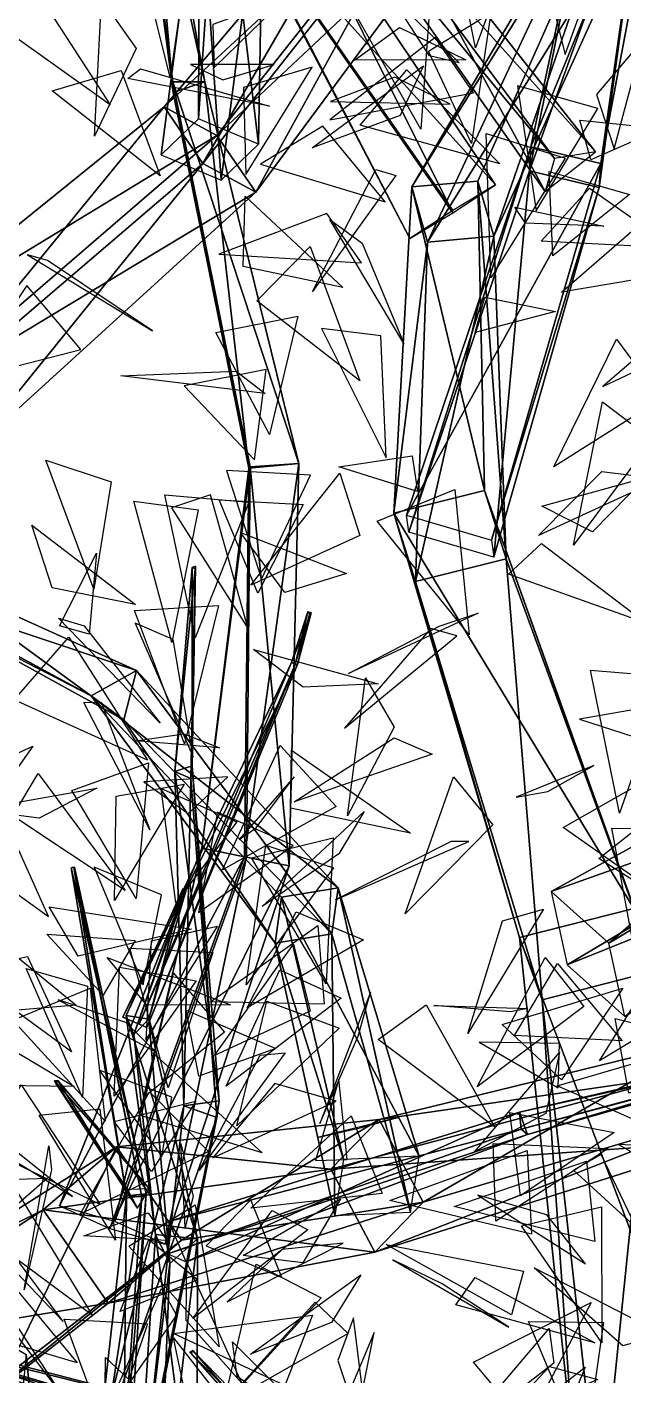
# Model space of a CAD drawing. Extents: x -154 to 171, y -158 to 169.
# Drawn here: x 6.51 to 27.77, y 47.3 to 95.38 of the extents above; entities that cross this region are included whole.
import ezdxf

# ---------------------------------------------------------------- set-up
doc = ezdxf.new("R2010")
doc.units = 0
doc.layers.add('Branches', color=15, linetype='CONTINUOUS')
doc.layers.add('Leaves', color=3, linetype='CONTINUOUS')

msp = doc.modelspace()

# ---------------------------------------------------------------- linework, layer by layer
at = {"layer": 'Branches', "color": 15}
for points in [[(10.076566, 105.644653, 140.341599), (10.063781, 105.920837, 139.815323), (11.712438, 93.416718, 133.371155)], [(10.063781, 105.920837, 139.815323), (12.845155, 93.42411, 134.044815), (11.712438, 93.416718, 133.371155)], [(10.063781, 105.920837, 139.815323), (10.591804, 105.773872, 140.061127), (12.845155, 93.42411, 134.044815)], [(10.591804, 105.773872, 140.061127), (10.076566, 105.644653, 140.341599), (11.722113, 93.045959, 134.621613)], [(10.076566, 105.644653, 140.341599), (11.712438, 93.416718, 133.371155), (11.722113, 93.045959, 134.621613)], [(10.591804, 105.773872, 140.061127), (11.722113, 93.045959, 134.621613), (12.845155, 93.42411, 134.044815)], [(13.347573, 102.928116, 135.130157), (14.767211, 91.197998, 126.93573), (12.630023, 92.105392, 125.950714)], [(12.662062, 101.255753, 136.649567), (13.347573, 102.928116, 135.130157), (12.630023, 92.105392, 125.950714)], [(13.347573, 102.928116, 135.130157), (14.940912, 101.629044, 136.291626), (14.767211, 91.197998, 126.93573)], [(27.323971, 101.621758, 268.344025), (28.194357, 102.476929, 266.86795), (20.227451, 89.675957, 251.974274)], [(28.194357, 102.476929, 266.86795), (22.592789, 89.883614, 251.3461), (20.227451, 89.675957, 251.974274)], [(28.194357, 102.476929, 266.86795), (23.15958, 87.911354, 252.695709), (22.592789, 89.883614, 251.3461)], [(28.194357, 102.476929, 266.86795), (29.15954, 101.174774, 267.925049), (23.15958, 87.911354, 252.695709)], [(26.933508, 102.637146, 225.847458), (24.424055, 90.242928, 230.87767), (24.482059, 91.10276, 233.293106)], [(26.933508, 102.637146, 225.847458), (28.569193, 101.733864, 224.326416), (24.424055, 90.242928, 230.87767)], [(29.304148, 102.870659, 226.349884), (24.482059, 91.10276, 233.293106), (26.970514, 90.511894, 233.481277)], [(29.304148, 102.870659, 226.349884), (26.933508, 102.637146, 225.847458), (24.482059, 91.10276, 233.293106)], [(28.569193, 101.733864, 224.326416), (29.304148, 102.870659, 226.349884), (26.970514, 90.511894, 233.481277)], [(21.399326, 101.78463, 123.93914), (19.492373, 102.112762, 122.193756), (11.396988, 92.529831, 127.132271)], [(19.492373, 102.112762, 122.193756), (12.7847, 90.503761, 125.097084), (11.396988, 92.529831, 127.132271)], [(19.492373, 102.112762, 122.193756), (20.805325, 100.701454, 120.440224), (12.7847, 90.503761, 125.097084)], [(21.399326, 101.78463, 123.93914), (11.396988, 92.529831, 127.132271), (13.277924, 91.511055, 129.498047)], [(14.940912, 101.629044, 136.291626), (12.662062, 101.255753, 136.649567), (13.432601, 89.909424, 128.644409)], [(22.712278, 100.373322, 122.185608), (21.399326, 101.78463, 123.93914), (13.277924, 91.511055, 129.498047)], [(14.940912, 101.629044, 136.291626), (13.432601, 89.909424, 128.644409), (14.767211, 91.197998, 126.93573)], [(15.310009, 101.554817, 252.609756), (13.681589, 100.245468, 253.771851), (21.693146, 88.753654, 254.135193)], [(13.783829, 100.15966, 251.409393), (15.310009, 101.554817, 252.609756), (23.219246, 89.749687, 252.356552)], [(15.310009, 101.554817, 252.609756), (21.693146, 88.753654, 254.135193), (23.219246, 89.749687, 252.356552)], [(27.323971, 101.621758, 268.344025), (20.227451, 89.675957, 251.974274), (20.794243, 87.703697, 253.323883)], [(29.15954, 101.174774, 267.925049), (27.323971, 101.621758, 268.344025), (20.794243, 87.703697, 253.323883)], [(28.569193, 101.733864, 224.326416), (26.91251, 89.652061, 231.065842), (24.424055, 90.242928, 230.87767)], [(28.569193, 101.733864, 224.326416), (26.970514, 90.511894, 233.481277), (26.91251, 89.652061, 231.065842)], [(12.662062, 101.255753, 136.649567), (11.295413, 90.816818, 127.659393), (13.432601, 89.909424, 128.644409)], [(12.662062, 101.255753, 136.649567), (12.630023, 92.105392, 125.950714), (11.295413, 90.816818, 127.659393)], [(18.648903, 101.216278, 237.595215), (17.501881, 100.178307, 237.668686), (24.989491, 89.510941, 232.883865)], [(17.501881, 100.178307, 237.668686), (17.577219, 101.164566, 236.45607), (25.323492, 90.692871, 230.951202)], [(17.577219, 101.164566, 236.45607), (18.648903, 101.216278, 237.595215), (26.778872, 90.928421, 232.703369)], [(17.577219, 101.164566, 236.45607), (26.778872, 90.928421, 232.703369), (25.323492, 90.692871, 230.951202)], [(18.648903, 101.216278, 237.595215), (24.989491, 89.510941, 232.883865), (26.778872, 90.928421, 232.703369)], [(29.15954, 101.174774, 267.925049), (20.794243, 87.703697, 253.323883), (23.15958, 87.911354, 252.695709)], [(20.805325, 100.701454, 120.440224), (14.665636, 89.484985, 127.462852), (12.7847, 90.503761, 125.097084)], [(20.805325, 100.701454, 120.440224), (22.712278, 100.373322, 122.185608), (14.665636, 89.484985, 127.462852)], [(22.712278, 100.373322, 122.185608), (13.277924, 91.511055, 129.498047), (14.665636, 89.484985, 127.462852)], [(13.681589, 100.245468, 253.771851), (20.167786, 87.837624, 252.313431), (21.693146, 88.753654, 254.135193)], [(13.681589, 100.245468, 253.771851), (13.783829, 100.15966, 251.409393), (20.167786, 87.837624, 252.313431)], [(13.783829, 100.15966, 251.409393), (21.693886, 88.833656, 250.53479), (20.167786, 87.837624, 252.313431)], [(13.783829, 100.15966, 251.409393), (23.219246, 89.749687, 252.356552), (21.693886, 88.833656, 250.53479)], [(17.501881, 100.178307, 237.668686), (25.323492, 90.692871, 230.951202), (24.989491, 89.510941, 232.883865)], [(11.712438, 93.416718, 133.371155), (12.845155, 93.42411, 134.044815), (16.207373, 79.807816, 132.340652)], [(11.722113, 93.045959, 134.621613), (11.712438, 93.416718, 133.371155), (14.471786, 79.692474, 131.284119)], [(11.712438, 93.416718, 133.371155), (16.207373, 79.807816, 132.340652), (14.471786, 79.692474, 131.284119)], [(12.845155, 93.42411, 134.044815), (11.722113, 93.045959, 134.621613), (14.418486, 79.642525, 133.29689)], [(12.845155, 93.42411, 134.044815), (14.418486, 79.642525, 133.29689), (16.207373, 79.807816, 132.340652)], [(11.722113, 93.045959, 134.621613), (14.471786, 79.692474, 131.284119), (14.418486, 79.642525, 133.29689)], [(13.277924, 91.511055, 129.498047), (11.396988, 92.529831, 127.132271), (0.583284, 83.796196, 128.494324)], [(11.396988, 92.529831, 127.132271), (2.687167, 81.873413, 126.021942), (0.583284, 83.796196, 128.494324)], [(11.396988, 92.529831, 127.132271), (12.7847, 90.503761, 125.097084), (2.687167, 81.873413, 126.021942)], [(13.277924, 91.511055, 129.498047), (0.583284, 83.796196, 128.494324), (2.232025, 81.999954, 131.373779)], [(14.665636, 89.484985, 127.462852), (13.277924, 91.511055, 129.498047), (2.232025, 81.999954, 131.373779)], [(26.970514, 90.511894, 233.481277), (24.482059, 91.10276, 233.293106), (20.040123, 77.970604, 236.064255)], [(24.482059, 91.10276, 233.293106), (20.122787, 77.364006, 232.954102), (20.040123, 77.970604, 236.064255)], [(24.482059, 91.10276, 233.293106), (24.424055, 90.242928, 230.87767), (20.122787, 77.364006, 232.954102)], [(12.7847, 90.503761, 125.097084), (4.335908, 80.077171, 128.901398), (2.687167, 81.873413, 126.021942)], [(12.7847, 90.503761, 125.097084), (14.665636, 89.484985, 127.462852), (4.335908, 80.077171, 128.901398)], [(26.970514, 90.511894, 233.481277), (20.040123, 77.970604, 236.064255), (23.069771, 77.074059, 236.319641)], [(26.91251, 89.652061, 231.065842), (26.970514, 90.511894, 233.481277), (23.069771, 77.074059, 236.319641)], [(24.424055, 90.242928, 230.87767), (23.152435, 76.467461, 233.209488), (20.122787, 77.364006, 232.954102)], [(24.424055, 90.242928, 230.87767), (26.91251, 89.652061, 231.065842), (23.152435, 76.467461, 233.209488)], [(14.665636, 89.484985, 127.462852), (2.232025, 81.999954, 131.373779), (4.335908, 80.077171, 128.901398)], [(20.794243, 87.703697, 253.323883), (20.227451, 89.675957, 251.974274), (19.590376, 78.03315, 233.656815)], [(20.227451, 89.675957, 251.974274), (22.823347, 78.842094, 233.473648), (19.590376, 78.03315, 233.656815)], [(20.227451, 89.675957, 251.974274), (22.592789, 89.883614, 251.3461), (22.823347, 78.842094, 233.473648)], [(22.592789, 89.883614, 251.3461), (23.602182, 76.404915, 235.616928), (22.823347, 78.842094, 233.473648)], [(22.592789, 89.883614, 251.3461), (23.15958, 87.911354, 252.695709), (23.602182, 76.404915, 235.616928)], [(26.91251, 89.652061, 231.065842), (23.069771, 77.074059, 236.319641), (23.152435, 76.467461, 233.209488)], [(20.794243, 87.703697, 253.323883), (19.590376, 78.03315, 233.656815), (20.369211, 75.59597, 235.800095)], [(23.15958, 87.911354, 252.695709), (20.369211, 75.59597, 235.800095), (23.602182, 76.404915, 235.616928)], [(23.15958, 87.911354, 252.695709), (20.794243, 87.703697, 253.323883), (20.369211, 75.59597, 235.800095)], [(14.418486, 79.642525, 133.29689), (14.471786, 79.692474, 131.284119), (12.739919, 66.091469, 133.347641)], [(14.471786, 79.692474, 131.284119), (14.34094, 65.765526, 131.815887), (12.739919, 66.091469, 133.347641)], [(14.418486, 79.642525, 133.29689), (12.739919, 66.091469, 133.347641), (14.263536, 65.784828, 134.960205)], [(16.207373, 79.807816, 132.340652), (14.263536, 65.784828, 134.960205), (15.864558, 65.458885, 133.428452)], [(16.207373, 79.807816, 132.340652), (14.418486, 79.642525, 133.29689), (14.263536, 65.784828, 134.960205)], [(14.471786, 79.692474, 131.284119), (15.864558, 65.458885, 133.428452), (14.34094, 65.765526, 131.815887)], [(14.471786, 79.692474, 131.284119), (16.207373, 79.807816, 132.340652), (15.864558, 65.458885, 133.428452)], [(19.590376, 78.03315, 233.656815), (22.823347, 78.842094, 233.473648), (28.151344, 63.939602, 218.612289)], [(22.823347, 78.842094, 233.473648), (28.961073, 61.721603, 222.108948), (28.151344, 63.939602, 218.612289)], [(22.823347, 78.842094, 233.473648), (23.602182, 76.404915, 235.616928), (28.961073, 61.721603, 222.108948)], [(20.369211, 75.59597, 235.800095), (19.590376, 78.03315, 233.656815), (24.068079, 62.899246, 218.827637)], [(19.590376, 78.03315, 233.656815), (28.151344, 63.939602, 218.612289), (24.068079, 62.899246, 218.827637)], [(12.512211, 76.047569, 161.879349), (12.404942, 76.10508, 161.833939), (11.776148, 68.823196, 153.281448)], [(12.404942, 76.10508, 161.833939), (12.404016, 69.025154, 153.05542), (11.776148, 68.823196, 153.281448)], [(12.512211, 76.047569, 161.879349), (11.776148, 68.823196, 153.281448), (12.356112, 68.570679, 153.591568)], [(12.521957, 76.145836, 161.794937), (12.356112, 68.570679, 153.591568), (12.404016, 69.025154, 153.05542)], [(12.521957, 76.145836, 161.794937), (12.512211, 76.047569, 161.879349), (12.356112, 68.570679, 153.591568)], [(12.404942, 76.10508, 161.833939), (12.521957, 76.145836, 161.794937), (12.404016, 69.025154, 153.05542)], [(12.512211, 76.047569, 161.879349), (12.521957, 76.145836, 161.794937), (12.404942, 76.10508, 161.833939)], [(23.602182, 76.404915, 235.616928), (20.369211, 75.59597, 235.800095), (24.877808, 60.681248, 222.324295)], [(23.602182, 76.404915, 235.616928), (24.877808, 60.681248, 222.324295), (28.961073, 61.721603, 222.108948)], [(1.872475, 75.275116, 173.569656), (2.915189, 75.818977, 173.883759), (10.41218, 72.420319, 162.407364)], [(2.915189, 75.818977, 173.883759), (2.746054, 74.63192, 174.093475), (9.961296, 70.663383, 163.079758)], [(2.915189, 75.818977, 173.883759), (9.961296, 70.663383, 163.079758), (10.41218, 72.420319, 162.407364)], [(20.369211, 75.59597, 235.800095), (24.068079, 62.899246, 218.827637), (24.877808, 60.681248, 222.324295)], [(2.746054, 74.63192, 174.093475), (1.872475, 75.275116, 173.569656), (8.800275, 71.523834, 161.824005)], [(1.872475, 75.275116, 173.569656), (10.41218, 72.420319, 162.407364), (8.800275, 71.523834, 161.824005)], [(2.746054, 74.63192, 174.093475), (8.800275, 71.523834, 161.824005), (9.961296, 70.663383, 163.079758)], [(16.645445, 74.485069, 287.110352), (16.52076, 74.514099, 287.088318), (15.938014, 72.711166, 287.712891)], [(16.52076, 74.514099, 287.088318), (16.070444, 72.633965, 287.542328), (15.938014, 72.711166, 287.712891)], [(16.645445, 74.485069, 287.110352), (15.938014, 72.711166, 287.712891), (16.153706, 72.639839, 287.758484)], [(16.52076, 74.514099, 287.088318), (16.592909, 74.461647, 286.993866), (16.070444, 72.633965, 287.542328)], [(16.592909, 74.461647, 286.993866), (16.153706, 72.639839, 287.758484), (16.070444, 72.633965, 287.542328)], [(16.592909, 74.461647, 286.993866), (16.645445, 74.485069, 287.110352), (16.153706, 72.639839, 287.758484)], [(16.645445, 74.485069, 287.110352), (16.592909, 74.461647, 286.993866), (16.52076, 74.514099, 287.088318)], [(16.153706, 72.639839, 287.758484), (15.938014, 72.711166, 287.712891), (9.929962, 60.062199, 287.897705)], [(15.938014, 72.711166, 287.712891), (10.505624, 59.805546, 287.18396), (9.929962, 60.062199, 287.897705)], [(16.153706, 72.639839, 287.758484), (9.929962, 60.062199, 287.897705), (10.784191, 59.686371, 288.08667)], [(15.938014, 72.711166, 287.712891), (16.070444, 72.633965, 287.542328), (10.505624, 59.805546, 287.18396)], [(16.070444, 72.633965, 287.542328), (10.784191, 59.686371, 288.08667), (10.505624, 59.805546, 287.18396)], [(16.070444, 72.633965, 287.542328), (16.153706, 72.639839, 287.758484), (10.784191, 59.686371, 288.08667)], [(8.800275, 71.523834, 161.824005), (10.41218, 72.420319, 162.407364), (17.602406, 64.670181, 152.662415)], [(10.41218, 72.420319, 162.407364), (9.961296, 70.663383, 163.079758), (17.377197, 63.028759, 154.044662)], [(10.41218, 72.420319, 162.407364), (17.377197, 63.028759, 154.044662), (17.602406, 64.670181, 152.662415)], [(9.961296, 70.663383, 163.079758), (8.800275, 71.523834, 161.824005), (15.354202, 62.699387, 153.370422)], [(8.800275, 71.523834, 161.824005), (15.579412, 64.340805, 151.988174), (15.354202, 62.699387, 153.370422)], [(8.800275, 71.523834, 161.824005), (17.602406, 64.670181, 152.662415), (15.579412, 64.340805, 151.988174)], [(37.547592, 68.926804, 227.118668), (36.942001, 71.017349, 224.982864), (25.203356, 64.539536, 220.421326)], [(36.942001, 71.017349, 224.982864), (27.256136, 62.695057, 218.020309), (25.203356, 64.539536, 220.421326)], [(36.942001, 71.017349, 224.982864), (38.243149, 69.273178, 222.846603), (27.256136, 62.695057, 218.020309)], [(9.961296, 70.663383, 163.079758), (15.354202, 62.699387, 153.370422), (17.377197, 63.028759, 154.044662)], [(38.243149, 69.273178, 222.846603), (27.825796, 60.08131, 220.515259), (27.256136, 62.695057, 218.020309)], [(11.776148, 68.823196, 153.281448), (12.404016, 69.025154, 153.05542), (13.361081, 57.079315, 145.477005)], [(12.356112, 68.570679, 153.591568), (11.776148, 68.823196, 153.281448), (12.102622, 56.903038, 146.081085)], [(11.776148, 68.823196, 153.281448), (13.361081, 57.079315, 145.477005), (12.102622, 56.903038, 146.081085)], [(12.404016, 69.025154, 153.05542), (12.356112, 68.570679, 153.591568), (13.276516, 56.486504, 146.766464)], [(12.404016, 69.025154, 153.05542), (13.276516, 56.486504, 146.766464), (13.361081, 57.079315, 145.477005)], [(37.547592, 68.926804, 227.118668), (25.203356, 64.539536, 220.421326), (25.773016, 61.925793, 222.916275)], [(38.84874, 67.182632, 224.982407), (37.547592, 68.926804, 227.118668), (25.773016, 61.925793, 222.916275)], [(12.356112, 68.570679, 153.591568), (12.102622, 56.903038, 146.081085), (13.276516, 56.486504, 146.766464)], [(38.84874, 67.182632, 224.982407), (25.773016, 61.925793, 222.916275), (27.825796, 60.08131, 220.515259)], [(14.263536, 65.784828, 134.960205), (12.739919, 66.091469, 133.347641), (7.663343, 53.334187, 132.298584)], [(12.739919, 66.091469, 133.347641), (9.640892, 52.775658, 130.334442), (7.663343, 53.334187, 132.298584)], [(12.739919, 66.091469, 133.347641), (14.34094, 65.765526, 131.815887), (9.640892, 52.775658, 130.334442)], [(14.263536, 65.784828, 134.960205), (7.663343, 53.334187, 132.298584), (9.463217, 52.519493, 134.342407)], [(8.086546, 65.39138, 312.935364), (8.20851, 65.416565, 312.898407), (10.756816, 53.753822, 312.301117)], [(8.17953, 65.407158, 313.024689), (8.20851, 65.416565, 312.898407), (8.086546, 65.39138, 312.935364)], [(8.17953, 65.407158, 313.024689), (8.086546, 65.39138, 312.935364), (10.058683, 53.686768, 312.515442)], [(8.20851, 65.416565, 312.898407), (8.17953, 65.407158, 313.024689), (10.601424, 53.656223, 313.019073)], [(8.17953, 65.407158, 313.024689), (10.058683, 53.686768, 312.515442), (10.601424, 53.656223, 313.019073)], [(8.20851, 65.416565, 312.898407), (10.601424, 53.656223, 313.019073), (10.756816, 53.753822, 312.301117)], [(15.864558, 65.458885, 133.428452), (14.263536, 65.784828, 134.960205), (9.463217, 52.519493, 134.342407)], [(15.864558, 65.458885, 133.428452), (9.463217, 52.519493, 134.342407), (11.440765, 51.960964, 132.378265)], [(14.34094, 65.765526, 131.815887), (11.440765, 51.960964, 132.378265), (9.640892, 52.775658, 130.334442)], [(14.34094, 65.765526, 131.815887), (15.864558, 65.458885, 133.428452), (11.440765, 51.960964, 132.378265)], [(8.086546, 65.39138, 312.935364), (10.756816, 53.753822, 312.301117), (10.058683, 53.686768, 312.515442)], [(12.104154, 64.515732, 300.262482), (12.06146, 64.632309, 300.224243), (10.048915, 60.124229, 287.585388)], [(12.06146, 64.632309, 300.224243), (10.848005, 59.991966, 287.641266), (10.048915, 60.124229, 287.585388)], [(12.104154, 64.515732, 300.262482), (10.048915, 60.124229, 287.585388), (10.322857, 59.437916, 287.941681)], [(12.188094, 64.604118, 300.21759), (10.322857, 59.437916, 287.941681), (10.848005, 59.991966, 287.641266)], [(12.188094, 64.604118, 300.21759), (12.104154, 64.515732, 300.262482), (10.322857, 59.437916, 287.941681)], [(12.06146, 64.632309, 300.224243), (12.188094, 64.604118, 300.21759), (10.848005, 59.991966, 287.641266)], [(12.104154, 64.515732, 300.262482), (12.188094, 64.604118, 300.21759), (12.06146, 64.632309, 300.224243)], [(15.579412, 64.340805, 151.988174), (17.602406, 64.670181, 152.662415), (20.49398, 55.105808, 142.524292)], [(17.602406, 64.670181, 152.662415), (17.377197, 63.028759, 154.044662), (20.185282, 53.107521, 144.403107)], [(17.602406, 64.670181, 152.662415), (20.185282, 53.107521, 144.403107), (20.49398, 55.105808, 142.524292)], [(15.354202, 62.699387, 153.370422), (15.579412, 64.340805, 151.988174), (17.796251, 54.985565, 141.953156)], [(15.579412, 64.340805, 151.988174), (20.49398, 55.105808, 142.524292), (17.796251, 54.985565, 141.953156)], [(24.068079, 62.899246, 218.827637), (28.151344, 63.939602, 218.612289), (31.042982, 44.496979, 208.727509)], [(17.377197, 63.028759, 154.044662), (15.354202, 62.699387, 153.370422), (17.487553, 52.987278, 143.83197)], [(17.377197, 63.028759, 154.044662), (17.487553, 52.987278, 143.83197), (20.185282, 53.107521, 144.403107)], [(15.354202, 62.699387, 153.370422), (17.796251, 54.985565, 141.953156), (17.487553, 52.987278, 143.83197)], [(24.877808, 60.681248, 222.324295), (24.068079, 62.899246, 218.827637), (26.022646, 44.348557, 209.617401)], [(24.068079, 62.899246, 218.827637), (31.042982, 44.496979, 208.727509), (26.022646, 44.348557, 209.617401)], [(28.961073, 61.721603, 222.108948), (24.877808, 60.681248, 222.324295), (26.960936, 42.20401, 214.149323)], [(28.961073, 61.721603, 222.108948), (26.960936, 42.20401, 214.149323), (31.981272, 42.352432, 213.25943)], [(24.877808, 60.681248, 222.324295), (26.022646, 44.348557, 209.617401), (26.960936, 42.20401, 214.149323)], [(10.322857, 59.437916, 287.941681), (10.048915, 60.124229, 287.585388), (11.095512, 52.310421, 275.859894)], [(10.048915, 60.124229, 287.585388), (12.591722, 52.149471, 276.085785), (11.095512, 52.310421, 275.859894)], [(10.048915, 60.124229, 287.585388), (10.848005, 59.991966, 287.641266), (12.591722, 52.149471, 276.085785)], [(10.848005, 59.991966, 287.641266), (10.322857, 59.437916, 287.941681), (11.60466, 51.271778, 276.872894)], [(10.848005, 59.991966, 287.641266), (11.60466, 51.271778, 276.872894), (12.591722, 52.149471, 276.085785)], [(37.742939, 59.733749, 281.563354), (37.692753, 59.83287, 281.442566), (24.078564, 56.672962, 280.936401)], [(37.692753, 59.83287, 281.442566), (24.359709, 55.87035, 280.742615), (24.078564, 56.672962, 280.936401)], [(37.742939, 59.733749, 281.563354), (24.078564, 56.672962, 280.936401), (24.13479, 56.065216, 281.572205)], [(37.749844, 59.685097, 281.406769), (37.742939, 59.733749, 281.563354), (24.13479, 56.065216, 281.572205)], [(37.749844, 59.685097, 281.406769), (24.13479, 56.065216, 281.572205), (24.359709, 55.87035, 280.742615)], [(37.692753, 59.83287, 281.442566), (37.749844, 59.685097, 281.406769), (24.359709, 55.87035, 280.742615)], [(10.322857, 59.437916, 287.941681), (11.095512, 52.310421, 275.859894), (11.60466, 51.271778, 276.872894)], [(29.747156, 57.968197, 152.093033), (30.606001, 59.235527, 149.612823), (19.063454, 56.411144, 142.470078)], [(30.606001, 59.235527, 149.612823), (20.64011, 53.459835, 141.388107), (19.063454, 56.411144, 142.470078)], [(30.606001, 59.235527, 149.612823), (32.187851, 56.88924, 148.914383), (20.64011, 53.459835, 141.388107)], [(7.485214, 57.793228, 324.890625), (7.611783, 57.79628, 324.919708), (10.879203, 53.931805, 312.631775)], [(7.485214, 57.793228, 324.890625), (7.543247, 57.687672, 324.93927), (7.611783, 57.79628, 324.919708)], [(7.485214, 57.793228, 324.890625), (10.879203, 53.931805, 312.631775), (10.087318, 53.912716, 312.449799)], [(7.543247, 57.687672, 324.93927), (7.485214, 57.793228, 324.890625), (10.087318, 53.912716, 312.449799)], [(7.611783, 57.79628, 324.919708), (7.543247, 57.687672, 324.93927), (10.450403, 53.252289, 312.754059)], [(7.611783, 57.79628, 324.919708), (10.450403, 53.252289, 312.754059), (10.879203, 53.931805, 312.631775)], [(29.747156, 57.968197, 152.093033), (19.063454, 56.411144, 142.470078), (17.341423, 54.633251, 144.968155)], [(31.329004, 55.62191, 151.394592), (29.747156, 57.968197, 152.093033), (17.341423, 54.633251, 144.968155)], [(7.543247, 57.687672, 324.93927), (10.087318, 53.912716, 312.449799), (10.450403, 53.252289, 312.754059)], [(13.276516, 56.486504, 146.766464), (12.102622, 56.903038, 146.081085), (8.95256, 44.259178, 141.786835)], [(12.102622, 56.903038, 146.081085), (10.726527, 44.023682, 140.656097), (8.95256, 44.259178, 141.786835)], [(13.361081, 57.079315, 145.477005), (10.623037, 43.231373, 142.640198), (10.726527, 44.023682, 140.656097)], [(13.361081, 57.079315, 145.477005), (13.276516, 56.486504, 146.766464), (10.623037, 43.231373, 142.640198)], [(12.102622, 56.903038, 146.081085), (13.361081, 57.079315, 145.477005), (10.726527, 44.023682, 140.656097)], [(32.187851, 56.88924, 148.914383), (18.918079, 51.681942, 143.886185), (20.64011, 53.459835, 141.388107)], [(32.187851, 56.88924, 148.914383), (31.329004, 55.62191, 151.394592), (18.918079, 51.681942, 143.886185)], [(13.276516, 56.486504, 146.766464), (8.95256, 44.259178, 141.786835), (10.623037, 43.231373, 142.640198)], [(17.341423, 54.633251, 144.968155), (19.063454, 56.411144, 142.470078), (9.695654, 55.433449, 131.575073)], [(19.063454, 56.411144, 142.470078), (12.015894, 52.1105, 130.841858), (9.695654, 55.433449, 131.575073)], [(24.13479, 56.065216, 281.572205), (24.078564, 56.672962, 280.936401), (11.566257, 52.77655, 276.010925)], [(24.078564, 56.672962, 280.936401), (12.190084, 51.335033, 275.685638), (11.566257, 52.77655, 276.010925)], [(19.063454, 56.411144, 142.470078), (20.64011, 53.459835, 141.388107), (12.015894, 52.1105, 130.841858)], [(24.078564, 56.672962, 280.936401), (24.359709, 55.87035, 280.742615), (12.190084, 51.335033, 275.685638)], [(24.13479, 56.065216, 281.572205), (11.566257, 52.77655, 276.010925), (11.535552, 51.620087, 277.12204)], [(24.359709, 55.87035, 280.742615), (24.13479, 56.065216, 281.572205), (11.535552, 51.620087, 277.12204)], [(24.359709, 55.87035, 280.742615), (11.535552, 51.620087, 277.12204), (12.190084, 51.335033, 275.685638)], [(7.088214, 53.18465, 133.834991), (9.695654, 55.433449, 131.575073), (2.612391, 50.959743, 116.544548)], [(9.695654, 55.433449, 131.575073), (5.692575, 47.205963, 116.340065), (2.612391, 50.959743, 116.544548)], [(9.695654, 55.433449, 131.575073), (12.015894, 52.1105, 130.841858), (5.692575, 47.205963, 116.340065)], [(17.341423, 54.633251, 144.968155), (9.695654, 55.433449, 131.575073), (7.088214, 53.18465, 133.834991)], [(31.329004, 55.62191, 151.394592), (17.341423, 54.633251, 144.968155), (18.918079, 51.681942, 143.886185)], [(18.918079, 51.681942, 143.886185), (17.341423, 54.633251, 144.968155), (7.088214, 53.18465, 133.834991)], [(10.601424, 53.656223, 313.019073), (10.058683, 53.686768, 312.515442), (8.536242, 40.176395, 309.481537)], [(10.058683, 53.686768, 312.515442), (9.910108, 40.265022, 309.048615), (8.536242, 40.176395, 309.481537)], [(10.601424, 53.656223, 313.019073), (8.536242, 40.176395, 309.481537), (9.604475, 39.75312, 310.379456)], [(20.64011, 53.459835, 141.388107), (9.408455, 49.861702, 133.101776), (12.015894, 52.1105, 130.841858)], [(20.64011, 53.459835, 141.388107), (18.918079, 51.681942, 143.886185), (9.408455, 49.861702, 133.101776)], [(10.756816, 53.753822, 312.301117), (9.604475, 39.75312, 310.379456), (9.910108, 40.265022, 309.048615)], [(10.756816, 53.753822, 312.301117), (10.601424, 53.656223, 313.019073), (9.604475, 39.75312, 310.379456)], [(10.058683, 53.686768, 312.515442), (10.756816, 53.753822, 312.301117), (9.910108, 40.265022, 309.048615)], [(7.088214, 53.18465, 133.834991), (2.612391, 50.959743, 116.544548), (-0.570851, 48.214813, 118.984337)], [(9.408455, 49.861702, 133.101776), (7.088214, 53.18465, 133.834991), (-0.570851, 48.214813, 118.984337)], [(18.918079, 51.681942, 143.886185), (7.088214, 53.18465, 133.834991), (9.408455, 49.861702, 133.101776)], [(12.015894, 52.1105, 130.841858), (2.509333, 44.461033, 118.779854), (5.692575, 47.205963, 116.340065)], [(12.015894, 52.1105, 130.841858), (9.408455, 49.861702, 133.101776), (2.509333, 44.461033, 118.779854)], [(11.60466, 51.271778, 276.872894), (11.095512, 52.310421, 275.859894), (10.405223, 41.477886, 267.180542)], [(11.095512, 52.310421, 275.859894), (12.564914, 40.917862, 267.222626), (10.405223, 41.477886, 267.180542)], [(11.095512, 52.310421, 275.859894), (12.591722, 52.149471, 276.085785), (12.564914, 40.917862, 267.222626)], [(12.591722, 52.149471, 276.085785), (11.16573, 40.085136, 268.782471), (12.564914, 40.917862, 267.222626)], [(12.591722, 52.149471, 276.085785), (11.60466, 51.271778, 276.872894), (11.16573, 40.085136, 268.782471)], [(11.60466, 51.271778, 276.872894), (10.405223, 41.477886, 267.180542), (11.16573, 40.085136, 268.782471)], [(9.408455, 49.861702, 133.101776), (-0.570851, 48.214813, 118.984337), (2.509333, 44.461033, 118.779854)], [(0.165908, 49.071857, 243.002457), (0.28564, 49.194275, 243.196152), (13.500697, 45.757496, 239.790009)], [(0.230272, 48.942333, 243.213516), (0.165908, 49.071857, 243.002457), (13.094206, 45.278923, 239.043106)], [(0.165908, 49.071857, 243.002457), (13.500697, 45.757496, 239.790009), (13.094206, 45.278923, 239.043106)], [(0.28564, 49.194275, 243.196152), (0.230272, 48.942333, 243.213516), (13.108826, 44.873283, 239.919342)], [(0.28564, 49.194275, 243.196152), (13.108826, 44.873283, 239.919342), (13.500697, 45.757496, 239.790009)], [(4.328324, 49.297134, 114.000397), (7.794229, 24.132097, 107.358658), (1.738668, 24.598166, 106.824623)], [(4.328324, 49.297134, 114.000397), (9.080597, 21.829674, 112.803726), (7.794229, 24.132097, 107.358658)], [(4.328324, 49.297134, 114.000397), (6.479501, 48.032303, 119.693123), (9.080597, 21.829674, 112.803726)], [(0.230272, 48.942333, 243.213516), (13.094206, 45.278923, 239.043106), (13.108826, 44.873283, 239.919342)], [(12.321627, 48.110245, 317.232178), (12.423785, 48.168911, 317.286926), (20.320444, 40.067616, 311.977478)], [(12.423785, 48.168911, 317.286926), (12.321627, 48.110245, 317.232178), (12.362541, 48.073112, 317.349731)], [(12.362541, 48.073112, 317.349731), (12.321627, 48.110245, 317.232178), (19.648794, 39.808479, 311.715607)], [(12.321627, 48.110245, 317.232178), (20.320444, 40.067616, 311.977478), (19.648794, 39.808479, 311.715607)], [(12.423785, 48.168911, 317.286926), (12.362541, 48.073112, 317.349731), (19.91749, 39.552856, 312.376862)], [(12.423785, 48.168911, 317.286926), (19.91749, 39.552856, 312.376862), (20.320444, 40.067616, 311.977478)], [(6.479501, 48.032303, 119.693123), (3.820055, 20.872766, 115.634933), (9.080597, 21.829674, 112.803726)], [(12.362541, 48.073112, 317.349731), (19.648794, 39.808479, 311.715607), (19.91749, 39.552856, 312.376862)]]:
    msp.add_3dface(points, dxfattribs=at)
at = {"layer": 'Leaves', "color": 3}
for points in [[(22.503225, 94.636589, 253.793396), (21.510542, 99.651535, 254.849289), (24.303392, 99.536415, 253.759918)], [(25.698027, 94.400963, 234.205872), (27.379604, 99.062874, 235.845657), (24.453413, 99.360794, 235.255188)], [(11.615851, 93.57766, 123.40155), (10.572266, 97.78476, 120.492729), (11.937995, 95.810181, 118.693893)], [(9.474978, 92.606277, 127.252037), (5.823097, 95.205986, 129.926971), (6.648376, 96.976822, 127.650337)], [(20.55258, 91.729149, 250.293121), (18.065151, 96.107903, 251.667633), (20.923168, 96.863892, 251.157516)], [(31.57373, 94.671539, 228.244919), (28.676756, 96.972893, 231.92749), (26.939669, 96.724525, 229.494217)], [(8.914776, 91.485138, 124.46273), (9.163166, 96.371582, 122.643127), (10.398198, 94.609474, 120.55275)], [(13.184341, 93.934189, 136.953018), (15.728365, 96.421608, 140.772797), (13.134643, 95.469894, 141.941925)], [(21.927113, 94.095947, 261.370026), (20.862066, 94.345421, 266.474274), (19.400505, 96.621277, 265.176453)], [(22.362906, 91.224083, 249.106857), (20.826797, 94.517464, 245.359329), (23.049759, 95.878258, 246.844818)], [(18.194521, 94.196609, 121.332565), (19.788916, 95.364052, 116.500893), (22.158237, 94.211792, 117.935684)], [(17.311514, 92.070213, 129.380569), (22.431578, 93.03289, 129.709534), (21.065847, 95.007469, 131.508377)], [(27.447334, 91.02977, 234.957047), (28.496023, 94.945724, 238.245743), (26.824373, 92.970009, 239.763016)], [(11.260841, 90.066292, 131.18959), (7.404246, 93.099861, 129.40799), (9.862912, 93.827522, 127.850601)], [(15.158807, 92.550758, 251.791245), (10.110057, 93.539665, 252.675659), (10.552075, 93.881897, 249.728195)], [(13.488751, 93.489059, 133.883438), (15.327363, 94.037628, 138.73819), (12.334447, 94.042625, 138.944183)], [(14.312066, 90.118736, 136.031082), (16.684082, 93.944771, 138.673996), (14.225416, 93.21711, 140.231384)], [(16.681601, 91.067917, 128.667847), (20.646059, 93.988815, 130.400314), (19.82078, 92.217979, 132.676941)], [(23.370255, 90.50116, 229.77681), (18.388056, 91.876205, 229.044052), (20.059706, 93.851921, 227.526779)], [(21.597307, 92.622307, 236.489975), (19.623911, 93.593231, 241.224213), (17.330969, 92.723274, 239.496323)], [(24.666451, 88.824883, 236.424545), (26.862837, 92.467216, 239.450974), (24.003527, 93.284515, 239.055557)], [(19.27907, 89.146767, 255.624619), (17.059914, 91.843414, 259.504486), (14.836952, 90.48262, 258.019012)], [(26.612688, 90.641808, 227.776367), (26.229996, 92.059235, 222.766937), (29.156187, 91.761314, 223.357407)], [(23.051914, 86.435814, 241.792374), (22.888206, 91.582077, 242.652161), (25.701773, 90.703773, 243.211121)], [(16.691044, 85.941315, 132.35289), (18.94622, 90.297958, 130.568558), (19.65807, 90.087044, 133.475235)], [(25.259796, 87.218697, 228.814255), (25.134731, 90.222351, 224.546661), (27.994041, 89.405052, 224.942093)], [(29.623932, 87.492966, 300.137238), (24.845465, 87.736351, 298.049896), (26.569025, 89.624611, 296.480255)], [(17.770802, 86.082283, 248.027039), (14.218344, 86.838684, 251.776428), (14.286611, 89.348587, 250.134567)], [(25.569256, 85.914101, 248.094177), (29.154226, 89.027946, 250.262558), (29.085958, 86.518044, 251.904419)], [(13.34896, 87.270142, 130.63559), (18.440096, 86.965103, 131.747925), (17.205065, 88.727211, 133.838303)], [(19.950167, 84.093864, 231.706497), (17.31391, 88.515648, 230.841629), (18.460571, 87.665497, 228.202988)], [(23.906477, 88.949455, 257.991943), (27.083435, 88.269379, 262.07785), (24.290585, 88.384499, 263.167236)], [(18.376404, 82.757988, 238.248947), (14.706763, 85.605278, 240.631531), (16.607044, 87.543289, 239.353622)], [(10.981376, 84.54277, 133.649704), (7.241621, 87.045731, 136.295349), (6.529773, 87.256645, 133.388672)], [(4.270462, 82.803131, 133.139114), (8.42337, 83.878998, 136.113327), (6.507806, 86.163322, 136.448715)], [(22.833456, 85.740593, 254.197113), (25.353397, 85.232086, 258.740387), (22.49538, 84.476097, 259.250519)], [(27.046789, 82.55088, 235.287582), (31.754368, 84.775085, 234.911285), (30.607706, 85.625237, 237.549927)], [(15.152651, 80.840401, 129.277405), (13.247814, 84.47747, 126.053543), (16.169991, 85.067802, 126.388794)], [(19.319466, 80.007919, 237.260757), (19.124935, 84.365715, 240.128113), (17.012257, 84.629448, 238.014572)], [(25.298349, 79.689651, 234.243179), (27.534662, 84.241966, 235.47821), (29.110886, 82.101753, 236.869263)], [(9.851949, 82.932785, 126.127731), (13.962618, 83.10273, 122.914703), (15.007764, 82.30072, 125.60997)], [(14.619278, 79.942741, 135.507111), (15.039537, 83.165276, 139.5923), (12.117361, 82.574944, 139.25705)], [(26.000759, 76.900688, 230.590012), (27.037964, 82.010117, 230.850708), (28.800177, 80.668427, 232.874191)], [(8.890375, 75.321365, 165.260178), (7.18289, 79.929085, 167.02182), (9.513565, 79.157043, 168.745743)], [(20.242165, 80.087212, 245.959824), (20.438385, 78.811195, 251.017822), (17.624819, 79.689499, 250.458862)], [(14.872221, 75.683411, 135.93576), (16.622839, 79.393021, 139.164413), (13.627487, 79.55352, 139.210358)], [(14.49677, 75.474152, 160.325211), (17.664717, 79.467171, 161.452103), (18.381857, 77.241013, 163.330917)], [(24.748199, 77.237991, 231.488602), (27.014051, 79.526184, 227.380066), (29.12673, 79.262451, 229.493607)], [(22.273417, 73.697128, 225.204315), (18.993502, 77.75602, 225.071808), (21.765993, 78.880531, 224.850967)], [(24.871696, 78.291679, 241.134232), (28.573849, 79.314636, 244.669434), (26.673567, 77.376625, 245.947342)], [(11.675373, 73.420517, 160.382263), (10.319888, 78.460953, 160.46402), (12.619069, 78.155609, 162.366791)], [(12.509504, 73.588913, 155.42598), (11.429072, 78.68515, 155.759201), (14.415818, 78.427856, 155.873856)], [(14.396416, 73.907501, 288.333344), (13.05037, 78.694389, 289.922028), (11.656999, 78.230721, 287.306)], [(14.744068, 75.178925, 129.342896), (13.362312, 78.509621, 125.568352), (16.357664, 78.349121, 125.522408)], [(10.382199, 74.775543, 161.067978), (7.403842, 75.377083, 165.312683), (6.686702, 77.603241, 163.433868)], [(17.903772, 75.886658, 236.770981), (15.699974, 75.20459, 241.45372), (14.123751, 77.344803, 240.062668)], [(28.591475, 74.117393, 220.544296), (23.676449, 75.859901, 220.781342), (24.857462, 76.953072, 218.249512)], [(7.664017, 74.017265, 171.042465), (8.989888, 76.606415, 175.377014), (8.722142, 73.71891, 176.145523)], [(12.126018, 69.811417, 151.09549), (10.344795, 74.564697, 149.877457), (13.339499, 74.742622, 149.886887)], [(11.263734, 70.541885, 131.953995), (7.628014, 74.287392, 132.006104), (8.548239, 74.018753, 129.163391)], [(12.433579, 69.339897, 288.806427), (11.72707, 73.527466, 291.842072), (10.369236, 74.11557, 289.232391)], [(17.9762, 72.3228, 286.707489), (21.208158, 74.002602, 282.96814), (22.60153, 74.46627, 285.584167)], [(10.808237, 69.224266, 155.827225), (6.053059, 71.377335, 155.878006), (8.004789, 73.608665, 155.417648)], [(17.830906, 70.363953, 134.096695), (21.835487, 73.658752, 133.498688), (20.915262, 73.927391, 136.3414)], [(19.033878, 71.953575, 233.377121), (16.352125, 71.829193, 237.854019), (14.589911, 73.170883, 235.830536)], [(17.944914, 67.238159, 155.168274), (18.575138, 72.167656, 156.766052), (19.603477, 70.409416, 158.968582)], [(27.636686, 67.33532, 218.834686), (26.609533, 72.434067, 218.390015), (29.353989, 72.208183, 219.580368)], [(10.89295, 66.744255, 132.671219), (8.53799, 71.282799, 133.722778), (9.158068, 71.293106, 130.787582)], [(30.853069, 69.195137, 222.014832), (28.183294, 71.037674, 226.104736), (26.208445, 70.685303, 223.874084)], [(6.711833, 69.726868, 165.700027), (4.776028, 66.991043, 169.702271), (2.445354, 67.763084, 167.978348)], [(12.101346, 70.163101, 158.370621), (13.371367, 69.661415, 163.409012), (10.384622, 69.918709, 163.294357)], [(13.484945, 65.318901, 298.153076), (15.531934, 69.747993, 300.008575), (17.530922, 67.578941, 300.555603)], [(16.040691, 67.740685, 286.569244), (19.599602, 70.023293, 283.507568), (20.957436, 69.435188, 286.117249)], [(20.184277, 66.61837, 224.464874), (15.902266, 67.513908, 227.313095), (15.945321, 69.587807, 225.145813)], [(10.40678, 64.292801, 293.572906), (8.106184, 68.144585, 296.241425), (10.841239, 69.126328, 295.496002)], [(25.086962, 68.107224, 232.062836), (26.722328, 69.033371, 236.932938), (23.949837, 67.908859, 237.153778)], [(10.011679, 64.575584, 149.872055), (6.009084, 67.237373, 151.907776), (6.905163, 68.752258, 149.478333)], [(9.624657, 64.217232, 311.16925), (9.686686, 67.941437, 307.511871), (12.11416, 68.371521, 309.221375)], [(12.260441, 67.329208, 155.239746), (13.670609, 68.628456, 160.094986), (10.675905, 68.450531, 160.085556)], [(14.687266, 66.818665, 160.61293), (16.031301, 68.630974, 165.320282), (14.079571, 66.399643, 165.78064)], [(20.001326, 63.749172, 150.627335), (21.7208, 68.629608, 151.316345), (23.127773, 66.925423, 153.345184)], [(29.438084, 64.147026, 269.943481), (25.634768, 66.822212, 272.315857), (28.192171, 68.292938, 272.860535)], [(8.996045, 68.230316, 162.786896), (6.940385, 67.155266, 167.463272), (4.641204, 67.460609, 165.560501)], [(11.811719, 64.135704, 285.330811), (11.291338, 68.216072, 282.116791), (13.989172, 67.024513, 281.567352)], [(12.62865, 63.794674, 290.081665), (16.001431, 66.184486, 293.269653), (13.303596, 67.376045, 293.819092)], [(14.899529, 64.00547, 151.319412), (18.531071, 67.39621, 152.920898), (17.634993, 65.881325, 155.350342)], [(31.259615, 62.943508, 264.694672), (26.896877, 65.71508, 265.426056), (29.192631, 67.53389, 266.075256)], [(7.273291, 63.651009, 314.650635), (5.84052, 66.860794, 318.509949), (3.413046, 66.43071, 316.800446)], [(17.175007, 61.247982, 145.240829), (14.512599, 65.7379, 145.193405), (17.423656, 66.462196, 145.227249)], [(28.242004, 62.040035, 214.924133), (27.365147, 66.799866, 212.968353), (30.228235, 66.749451, 213.862885)], [(14.325914, 61.207939, 146.195679), (15.030124, 66.19854, 144.836273), (17.441359, 65.390068, 146.427597)], [(17.506712, 64.240074, 134.059616), (22.260878, 66.331978, 133.538193), (21.640799, 66.321671, 136.473389)], [(10.649148, 61.215973, 136.226089), (11.302082, 64.425179, 140.291153), (8.900882, 65.414146, 138.789093)], [(12.374675, 63.196884, 154.542877), (8.333305, 62.232773, 157.703232), (7.304967, 63.991013, 155.500702)], [(14.357526, 60.391502, 129.75502), (16.103798, 63.812744, 126.2201), (18.504999, 62.82378, 127.72216)], [(22.231768, 59.477203, 145.884995), (23.470282, 63.500088, 148.972473), (24.934471, 63.914917, 146.387115)], [(8.268291, 60.490925, 289.914154), (5.328453, 60.243427, 294.220673), (5.110358, 63.051727, 293.188263)], [(10.370178, 62.796425, 299.533203), (9.220464, 60.84877, 304.237976), (7.221476, 63.017826, 303.690948)], [(10.743794, 59.239838, 314.595459), (13.306748, 63.291782, 316.660156), (10.943022, 62.772873, 318.433167)], [(13.04896, 60.605831, 289.216827), (16.886074, 63.33477, 291.470612), (17.104168, 60.52647, 292.503021)], [(11.53993, 57.535633, 279.664551), (10.181644, 62.527103, 280.364777), (13.141397, 62.366089, 280.827332)], [(13.200918, 58.697994, 285.168915), (16.011868, 62.661701, 287.076172), (16.602898, 60.278118, 288.799316)], [(26.924397, 58.501434, 279.302551), (29.528917, 62.699043, 277.615387), (30.168238, 60.466812, 275.71582)], [(8.092675, 58.82225, 310.938843), (4.158979, 61.7043, 309.07608), (6.522706, 62.223209, 307.30307)], [(13.768896, 60.499241, 152.219559), (10.780437, 60.486851, 156.499619), (9.373464, 62.191032, 154.470779)], [(22.559492, 57.573669, 278.768036), (24.989498, 62.192448, 278.658783), (26.370991, 60.443844, 276.65033)], [(8.48268, 57.191483, 129.67421), (6.483676, 61.799057, 128.251465), (8.667263, 61.165417, 126.294312)], [(9.611676, 57.23851, 130.504028), (9.809458, 61.844181, 132.953247), (12.542116, 61.354397, 131.816284)], [(10.715455, 57.228756, 318.827881), (11.738882, 61.634365, 321.434265), (13.550838, 59.525475, 322.560944)], [(13.614944, 57.593761, 134.522476), (15.525166, 61.753181, 137.032516), (17.717621, 60.73735, 135.254532)], [(27.730839, 59.217991, 151.938858), (23.897203, 59.405201, 155.476959), (25.427992, 61.973026, 155.727875)], [(9.302187, 56.355274, 313.382385), (6.004804, 59.957558, 315.226532), (8.767408, 61.092598, 315.50885)], [(27.762924, 61.096325, 275.008331), (25.569326, 57.820724, 278.430115), (23.452253, 59.798317, 277.65094)], [(11.110041, 58.813549, 149.85202), (10.034779, 59.875473, 154.848633), (7.623544, 60.683945, 153.257309)], [(13.993696, 56.189659, 143.236298), (15.063828, 60.62933, 140.707642), (17.647064, 59.667355, 141.891495)], [(16.948296, 56.270668, 279.874603), (18.323641, 59.386673, 283.830505), (18.759329, 60.951908, 281.308563)], [(12.179407, 60.313244, 294.835724), (15.377278, 58.942902, 298.727478), (12.642223, 57.961163, 299.4729)], [(23.176832, 56.143196, 214.200821), (19.031202, 59.259163, 214.796234), (20.741999, 60.498169, 212.66597)], [(24.375172, 60.369205, 225.032501), (23.757778, 60.255501, 230.214767), (21.013323, 60.48138, 229.024414)], [(8.19668, 57.585865, 285.346954), (4.700154, 57.632877, 289.222809), (4.109124, 60.01646, 287.499664)], [(32.471684, 58.774326, 260.882843), (27.969782, 57.344208, 263.10495), (27.490286, 60.016216, 261.828064)], [(25.448881, 57.536766, 223.610199), (25.494026, 59.116627, 228.585342), (22.630938, 59.167042, 227.690811)], [(14.895701, 55.21785, 143.451202), (10.586793, 56.544125, 146.082611), (11.075315, 58.719921, 144.075806)], [(12.647404, 54.59557, 311.908295), (14.824534, 58.700661, 309.529572), (15.712901, 58.792866, 312.393524)], [(22.463755, 55.261642, 145.341003), (25.503677, 58.803413, 147.67868), (25.015156, 56.627617, 149.685486)], [(28.596447, 56.202427, 172.057617), (25.413824, 57.605503, 175.950211), (28.183699, 58.420082, 176.765228)], [(11.320498, 55.089737, 148.175629), (11.670992, 57.20842, 152.933594), (9.087755, 58.170395, 151.749741)], [(16.79517, 54.944885, 147.009308), (17.930145, 54.986004, 152.104431), (17.635359, 57.850685, 151.263779)], [(9.121408, 53.380756, 276.145782), (4.963656, 55.372135, 278.594757), (6.299828, 57.650879, 277.172791)], [(8.407802, 53.03957, 120.913834), (10.883326, 57.402004, 122.359848), (12.979622, 55.274685, 122.076897)], [(13.131005, 55.039131, 135.557175), (17.529215, 57.061996, 137.510071), (15.345628, 57.695637, 139.467224)], [(9.659726, 52.103146, 142.160828), (6.946201, 56.55949, 141.994232), (9.112167, 56.79147, 139.931519)], [(9.616075, 56.334953, 324.259125), (12.529523, 57.058971, 328.529694), (10.946749, 54.550755, 328.980988)], [(8.127588, 53.660366, 313.340424), (4.579715, 56.489269, 315.921082), (3.691349, 56.397064, 313.057129)], [(14.495828, 53.247768, 274.356293), (18.073765, 56.543415, 272.462341), (19.171566, 53.775627, 272.096039)], [(18.389832, 56.115971, 150.57872), (19.783253, 56.494102, 155.59523), (16.872196, 55.769806, 155.561386)], [(27.452084, 55.94754, 161.675919), (24.108759, 53.692741, 164.990738), (23.726662, 56.655796, 165.263336)], [(6.408247, 50.330257, 243.18425), (7.291946, 55.474861, 243.138153), (7.379753, 54.610809, 246.009689)], [(12.435195, 53.666172, 142.71785), (12.154333, 52.570549, 147.813995), (11.998638, 55.55608, 147.564255)], [(19.445551, 53.522686, 136.632065), (24.348063, 55.30331, 136.843567), (24.503757, 52.31778, 137.093307)], [(27.231247, 55.380486, 166.010345), (23.226387, 52.779152, 168.118469), (23.135946, 55.559158, 169.242477)], [(27.600388, 55.514061, 283.040588), (31.833334, 53.108326, 284.923279), (31.194014, 55.340557, 286.822845)], [(21.738604, 53.30415, 139.684723), (26.468023, 54.919109, 138.176575), (26.76281, 52.054428, 139.017227)], [(25.995193, 54.602909, 151.839142), (28.232985, 52.563751, 156.09169), (26.98481, 55.158325, 156.934448)], [(7.241189, 54.315853, 318.963013), (4.660415, 52.071545, 322.906677), (2.848458, 54.180435, 321.779999)], [(8.829836, 49.42907, 273.047424), (5.092573, 52.197704, 275.417572), (6.128204, 53.894054, 273.17038)], [(12.895684, 51.907818, 279.68515), (15.59436, 50.780106, 284.008972), (14.49656, 53.547894, 284.375275)], [(14.215292, 51.559078, 278.013031), (17.687466, 53.578419, 281.347137), (16.351294, 51.299675, 282.769104)], [(22.584959, 53.713753, 282.146088), (26.431564, 51.262905, 284.685181), (25.050072, 53.011509, 286.693634)], [(7.793249, 49.204716, 312.748291), (5.523819, 52.238167, 316.339661), (4.251201, 52.91695, 313.709137)], [(10.827219, 53.076214, 282.672791), (11.499928, 52.095463, 287.755646), (8.540176, 52.256477, 287.293091)], [(13.360659, 48.296955, 314.896454), (10.138773, 51.895489, 312.916565), (12.511188, 53.370663, 314.009949)], [(12.420045, 49.306683, 310.536194), (15.256186, 53.159485, 308.447601), (16.528805, 52.480701, 311.078125)], [(27.007751, 48.444141, 208.002548), (24.143291, 52.618248, 206.729095), (26.993008, 53.299114, 206.084473)], [(10.856878, 52.132793, 315.145325), (12.596914, 50.691811, 319.851257), (9.834311, 49.55677, 319.568939)], [(13.645398, 49.90134, 146.098389), (17.779551, 52.003349, 148.494293), (15.613585, 51.77137, 150.557007)], [(19.319687, 51.950836, 277.60318), (24.220955, 51.002766, 276.077148), (23.785267, 49.437531, 278.599091)], [(8.29633, 47.729691, 238.712158), (4.081734, 48.974388, 235.89473), (5.137582, 51.536346, 237.044327)], [(14.164795, 47.007526, 241.259918), (12.197997, 51.349503, 243.388062), (12.176638, 49.252148, 245.532974)], [(13.511355, 46.22517, 268.799774), (14.680576, 51.252399, 268.018799), (17.004442, 50.044022, 269.481476)], [(23.693369, 49.000603, 217.630737), (21.309923, 50.54538, 222.010559), (19.560797, 51.402557, 219.728943)], [(24.59551, 51.113884, 145.88176), (29.22139, 48.747078, 146.381241), (27.7572, 48.332249, 148.966599)], [(7.811214, 46.509964, 143.933914), (5.932324, 49.395145, 147.85762), (4.759427, 50.508171, 145.330673)], [(14.477139, 48.036674, 274.598938), (18.409029, 50.866104, 276.544342), (17.373398, 49.169754, 278.791534)], [(26.765181, 48.438717, 299.097809), (21.804211, 49.803505, 299.97876), (22.491062, 50.779633, 297.22641)], [(9.183418, 45.632412, 241.142273), (11.306099, 50.38575, 240.754959), (11.844975, 49.4258, 243.545685)], [(13.48484, 46.219612, 141.172592), (16.784359, 49.892784, 139.478195), (17.957256, 48.779758, 142.005142)], [(26.623066, 49.888248, 174.599472), (24.325264, 45.511127, 176.276047), (22.431257, 47.760731, 176.869354)], [(9.414456, 44.984364, 307.949341), (7.83153, 49.289047, 305.456543), (10.804461, 49.124443, 305.089691)], [(11.732012, 48.781971, 126.550713), (16.684986, 49.435844, 128.064148), (15.707678, 46.920963, 129.375717)], [(18.77948, 44.27301, 240.182983), (18.152319, 49.331985, 241.307022), (17.59713, 47.812336, 243.833374)], [(26.390011, 44.433849, 206.237167), (24.39151, 49.200264, 205.504181), (27.069914, 49.171413, 204.153137)], [(11.7298, 48.626354, 137.321304), (14.441231, 45.151939, 140.118912), (12.248775, 46.16777, 141.896896)], [(18.01087, 44.414188, 315.928619), (18.889687, 48.810974, 318.601837), (18.017246, 46.748302, 320.5979)], [(21.759218, 44.974369, 304.842926), (25.132748, 48.957867, 304.810883), (25.292315, 47.714996, 307.536652)], [(17.527174, 44.797398, 305.009979), (14.000867, 47.242821, 307.982361), (13.841299, 48.485691, 305.256592)], [(9.306467, 47.925301, 133.78244), (12.018429, 45.374493, 137.441498), (9.28577, 45.864281, 138.578461)], [(26.409357, 47.573212, 178.979233), (24.462248, 42.824158, 179.930679), (22.803936, 44.766861, 181.504181)], [(26.871109, 47.131195, 184.902527), (23.320822, 45.65052, 188.431427), (25.140999, 47.599724, 189.805313)]]:
    msp.add_3dface(points, dxfattribs=at)

doc.saveas('drawing.dxf')
